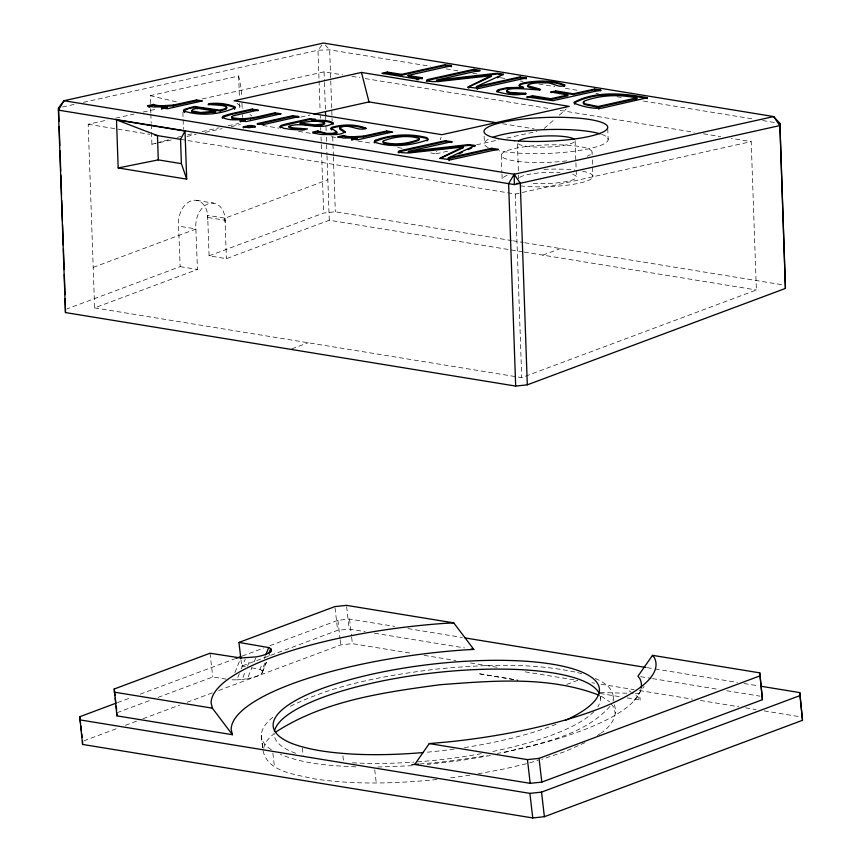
<?xml version="1.0" encoding="UTF-8"?>
<svg xmlns="http://www.w3.org/2000/svg" width="861" height="861" viewBox="0 0 861 861"><rect width="100%" height="100%" fill="white"/><g stroke="black" fill="none" stroke-linecap="round" stroke-linejoin="round"><path stroke-width="0.65" stroke-dasharray="4.3 3.23" d="M207.813 219.684L207.264 212.333A20.642 14.572 -80.7 0 0 190.582 201.097A20.642 14.572 -80.7 0 0 178.464 224.021L180.164 266.63L66.781 308.97M225.13 222.504L224.581 215.164A20.642 14.572 -80.7 0 0 207.899 203.928A20.642 14.572 -80.7 0 0 195.781 226.852L197.481 269.461L94.613 307.872L88.199 124.285L107.851 119.916M262.605 747.509L261.227 735.649C261.529 727.771 267.34 721.669 273.163 716.976M263.724 748.306C264.531 742.117 269.601 737.49 274.099 733.626M595.295 678.554C603.873 681.912 615.421 689.381 612.752 700.025M614.334 704.782C618.392 716.395 610.363 726.598 601.484 732.872M430.726 152.935L436.01 153.796L436.796 151.245M440.305 139.783L441.09 137.233M234.913 672.549L240.284 659.203M231.986 679.824L236.883 679.856L239.326 673.786M241.274 668.932L245.181 659.225M236.883 679.856L242.145 679.48L245.568 670.988M247.516 666.134L249.959 660.064M242.145 679.48L247.419 678.726L251.81 667.813M254.253 661.743L255.717 658.105M251.703 667.792L259.925 669.395L262.357 663.325M264.316 658.471L265.296 656.05M247.419 678.726A20.47 5.424 -6.6 0 0 261.873 673.334L262.594 671.838L261.927 670.493L265.349 662.001M261.873 673.334L266.264 662.41M268.707 656.34L269.687 653.919M262.594 671.838L266.501 662.131M609.943 706.45C582.822 736.564 538.835 743.28 501.382 753.321M634.17 700.671L644.125 686.378M321.917 45.095L318 50.207L319.022 79.567M544.163 128.44L555.205 118.732M559.209 115.202L566.237 109.024M597.405 735.509L600.461 733.529M290.405 706.235C335.672 684.043 386.223 675.401 435.849 669.158C482.655 664.595 530.613 662.357 576.881 672.419M585.017 742.645L564.708 751.664L541.817 759.316M93.192 267.384L196.06 228.972L178.744 226.142M522.928 251.864L329.268 220.233L226.4 258.655L209.083 255.825L207.662 215.347L224.979 218.167L327.847 179.755M209.083 255.825L323.682 213.033L335.316 211.774L511.434 240.542M291.825 348.856L308.173 342.753M542.828 255.114L560.425 248.538M94.613 307.872L521.723 377.624L756.378 289.985L751.201 141.602L731.301 138.352M117.526 702.619L131.378 697.442M140.192 694.149L234.644 658.88M242.199 656.06L263.606 648.064M269.902 645.707L337.899 620.318L349.544 619.059L394.661 626.431M116.988 712.736L151.816 699.724M158.037 697.399L212.785 676.95L227.745 679.394M240.94 659.569L241.704 666.156L337.641 630.327L349.243 629.09L365.15 631.683M83.861 740.837L119.119 727.674M125.415 725.317L136.748 721.087M143.044 718.731L179.572 705.094M187.128 702.275L212.312 692.868M218.608 690.522L340.762 644.9L352.397 643.651L410.794 653.187M566.667 684.452L577.494 680.405L523.606 671.602M529.666 762.824L537.996 760.403M151.493 132.422L151.902 144.239L155.723 143.217M156.993 142.872L168.433 139.794M177.323 137.405L181.144 136.382M526.405 763.707L505.698 768.647L476.155 774.19M62.455 107.012L74.25 104.385M83.42 102.341L318 50.207L329.666 49.841L430.296 66.275M150.481 103.535L150.212 95.657L238.669 75.994L241.521 90.201L241.747 96.68M115.718 118.161L134.068 114.082M143.238 112.048L157.649 108.841M202.206 98.94L324.08 71.85L342.656 74.885M187.612 134.822L194.166 133.369M202.034 131.615L219.06 127.826M228.24 125.792L238.723 123.457M151.902 144.239L158.413 142.797M159.715 142.506L171.414 139.902M187.031 136.436L196.136 134.413M205.241 132.39L222.149 128.633M231.254 126.599L240.359 124.576M300.855 117.074L310.035 115.03M436.01 153.796L449.119 150.879M476.639 144.766L498.917 139.816M506.774 138.061L536.92 131.367M180.552 139.364L515.319 194.026L751.201 141.602M490.361 755.517L459.397 760.758L427.293 764.417M469.869 775.212L448.29 778.193M419.834 764.03L435.235 762.652A206.414 54.706 -6.6 0 0 487.068 755.355M436.947 779.539C396.125 783.575 354.689 784.952 314.007 778.818C296.345 774.373 268.105 772.435 263.143 751.093L261.238 735.003M479.566 673.862L517.859 680.147M412.15 765.72L375.73 767.108M355.733 766.85C330.344 765.72 304.148 764.084 280.374 754.397M600.095 692.556L627.626 693.223M635.493 693.417L639.422 693.514L640.229 700.101M352.483 762.749L355.012 762.943A164.16 43.513 -6.6 0 0 413.872 762.114M446.192 68.869L459.43 71.032M472.667 73.185L477.963 74.057M500.478 77.727L505.773 78.599M520.335 80.977L522.993 81.408M538.878 84.001L554.764 86.595M565.365 88.328L578.603 90.491M595.812 93.3L598.46 93.731M617.003 96.755L622.299 97.627M643.479 101.081L754.71 119.248M762.652 120.551L774.577 122.488M351.934 76.392L359.898 77.694M365.204 78.566L549.576 108.669M560.188 110.402L694.16 132.282M703.448 133.799L720.689 136.619M502.512 123.726L534.229 128.902M262.853 125.512L278.716 128.106M298.541 131.346L310.444 133.283M331.593 136.738L335.553 137.394M358.025 141.064L372.565 143.432M397.685 147.532L402.97 148.393M88.199 124.285L149.62 134.316M512.758 240.757L523.348 242.49M524.672 242.705L782.875 284.873M524.252 252.079L756.378 289.985M196.34 200.344L213.657 203.164M207.953 217.467L225.27 220.298M180.164 266.63L197.481 269.461M407.942 628.595L462.357 637.484M647.117 667.662L653.757 668.739M655.081 668.965L737.371 682.396M744.001 683.483L758.606 685.862M374.427 633.201L464.542 647.913M640.584 676.66L651.185 678.393M652.52 678.608L718.774 689.435M726.727 690.737L759.865 696.14M424.064 655.35L455.921 660.548M470.515 662.938L497.055 667.275M591.927 682.762L594.553 683.193M601.118 684.258L634.051 689.639M639.357 690.511L692.448 699.175M700.413 700.477L738.899 706.763M745.529 707.85L756.152 709.582M764.116 710.885L801.279 716.955M241.704 666.156L245.45 666.769M600.02 693.46L620.749 696.85M627.228 697.916L640.175 700.036L637.57 696.7L632.265 692.997M479.835 673.851L518.031 680.265M150.212 95.657L178.668 102.394M577.57 672.559L582.606 674.055M259.925 669.395L261.927 670.493M601.279 696.14L609.47 701.704M271.409 749.683C266.157 746.799 261.83 741.784 261.227 735.649M629.079 690.78L631.199 692.266M237.055 103.32L243.006 108.443M249.959 114.416L251.939 116.127M325.254 44.987L329.666 49.841L332.142 120.766M611.213 703.932L613.85 707.301L615.238 713.328M613.409 696.872L614.097 703.824M600.171 696.388L600.461 698.884M374.729 769.766L376.257 782.95M349.544 619.059L351.492 635.881M351.643 637.172L352.397 643.651M346.649 606.682L349.243 629.09M337.899 620.318L340.009 638.432M340.16 639.723L340.762 644.9M335.037 607.92L337.641 630.327M342.904 755.84L343.636 762.103M302.308 747.983L303.19 755.495M272.872 753.138L274.411 766.312M210.03 653.23L212.785 676.95M607.758 128.644L608.146 139.579M592.067 152.246L592.153 154.797M592.325 159.92L592.906 176.537M575.137 140.623L575.858 161.438M575.912 162.74L576.407 177.054M517.418 143.744L518.473 173.674M518.516 174.977L518.645 178.884M515.319 194.026L521.723 377.624M501.296 155.109L501.92 173.007M501.974 174.288L502.146 179.4A45.407 8.739 -2 0 1 508.474 174.826M484.119 136.199L484.377 143.486M332.701 136.834L333.358 155.572M333.401 156.906L335.316 211.774M324.08 71.85L324.403 81.171M324.457 82.505L325.383 109.153M325.662 117.139L325.759 119.808M325.985 126.47L326.179 131.798M326.362 137.125L326.965 154.442M327.008 155.776L329.268 220.233M319.065 80.902L320.088 110.262M320.281 115.6L320.367 118.269M320.701 127.611L320.787 130.28M321.024 136.953L321.54 151.633M321.584 152.967L323.682 213.033M241.973 103.159L242.199 109.638M242.382 114.814L242.468 117.408M238.669 75.994L239.444 98.315M239.627 103.568L239.864 110.133M224.979 218.167L226.4 258.655M182.866 112.371L183.458 129.215M150.664 108.787L150.804 112.726M150.847 114.039L151.17 123.231M151.224 124.544L151.45 131.109M640.928 689.306A206.414 54.706 -6.6 0 1 497.4 753.45M556.012 724.327A164.16 43.513 -6.6 0 1 463.358 747.746M454.113 749.092A164.16 43.513 -6.6 0 1 424.785 752.406M600.289 696.614A164.16 43.513 -6.6 0 1 597.835 706.773M593.853 711.713A164.16 43.513 -6.6 0 1 490.232 751.965M481.299 753.676A164.16 43.513 -6.6 0 1 416.509 761.931M295.614 753.235A164.16 43.513 -6.6 0 1 274.175 733.626M574.072 142.097A28.897 5.564 -2 0 1 545.949 147.113A28.897 5.564 -2 0 1 518.279 143.852M572.694 174.385A28.897 5.564 -2 0 1 566.624 181.499A28.897 5.564 -2 0 1 530.311 183.016M519.71 177.409A28.897 5.564 -2 0 1 560.016 172.534M566.624 160.867A45.407 8.739 -2 0 1 501.78 156.465A45.407 8.739 -2 0 1 553.957 144.799A45.407 8.739 -2 0 1 587.159 156.271M582.596 171.231A45.407 8.739 -2 0 1 579.066 183.199A45.407 8.739 -2 0 1 517.547 185.546M544.066 169.359A45.407 8.739 -2 0 1 574.868 170.069M601.688 134.359A61.927 11.925 -2 0 1 580.443 150.331A61.927 11.925 -2 0 1 499.305 150.879M488.241 147.64A61.927 11.925 -2 0 1 489.339 138.761"/><path stroke-width="1.29" d="M65.468 312.565L58.397 110.133L58.526 107.883L64.015 100.726L323.488 43.05L773.695 116.569L779.872 123.36L785.426 288.435L527.309 384.835L515.674 386.083L65.468 312.565L65.156 298.692M761.264 686.303L799.751 692.588L802.506 720.302L544.389 816.702L532.755 817.95L82.548 744.431L79.75 716.729L116.267 703.082M82.548 744.431L82.602 741.31M238.949 642.435L334.886 606.596L346.488 605.358L453.747 622.88L473.819 649.431L464.133 649.947A206.414 54.706 -6.6 0 0 231.168 729.332L232.416 734.713L116.924 715.857L114.233 689.004L210.03 653.23L240.779 657.987L256.201 656.889A20.47 5.424 -6.6 0 0 270.666 651.486L271.387 650.001L270.72 648.656L268.707 647.558L238.949 642.435L240.789 658.245M116.924 715.857L116.967 713.769M652.498 655.339L654.382 657.739A206.414 54.706 -6.6 0 1 449.797 741.762L429.262 743.581L414.701 764.482L530.193 783.338L541.795 782.111L762.448 699.692L759.757 672.85L652.498 655.339L637.936 676.229L639.82 678.64A206.414 54.706 -6.6 0 1 641.187 688.079M762.448 699.692L759.757 672.85M802.506 720.302L799.751 692.588M312.823 133.057C320.26 129.602 328.827 137.738 336.791 133.057L336.586 131.529L330.861 128.257L331.689 127.32C342.753 124.242 355.571 123.941 366.237 128.289C357.659 131.862 348.694 122.779 339.697 127.902L339.891 129.43L345.433 132.68M779.872 123.36L785.426 288.435M222.289 118.172L223.268 116.02L230.608 113.835L251.681 109.153L258.257 110.025L233.342 115.794L231.544 116.698L231.792 117.505C246.095 121.003 260.7 115.751 274.605 112.899L281.192 113.77L246.257 121.584L240.273 120.809L245.224 119.657L245.256 120.465L240.348 121.778M333.218 124.264L333.368 123.715C326.889 120.196 318.947 121.229 311.8 121.089L311.768 120.282L315.653 119.313L309.895 118.646L286.584 123.823L281.655 125.189L279.9 126.47L283.753 128.3L291.147 129.441L302.609 130.033L307.538 128.956L292.622 127.848L288.683 126.406C302.566 121.024 319.194 131.033 333.196 123.457L333.336 122.897C326.868 119.388 318.914 120.422 311.768 120.282M525.867 93.408C516.794 96.045 506.214 94.419 497.271 91.675L496.775 91.04L498.078 89.77L507.161 87.661L523.51 87.316L520.195 86.272L519.151 85.121A15.692 3.024 -2 0 1 523.951 82.828C537.415 80.536 552.278 79.772 565.064 85.078C558.552 88.984 552.202 81.752 545.25 82.904A11.537 2.217 -2 0 0 531.172 83.765L528.213 84.744L527.739 85.799C565.731 95.345 507.473 84.195 506.548 90.986L510.325 92.461L525.49 93.3L525.888 94.215L510.358 93.268L507.441 92.557L506.569 91.793L507.549 91.008M527.083 96.959L533.045 95.829L550.857 98.735L567.754 94.979L567.776 95.786L550.889 99.542L533.077 96.636L527.115 97.767L527.083 96.959L552.934 100.694L600.763 90.082L600.795 90.889L593.961 89.974L573.265 94.57L556.432 91.826L551.148 92.536M265.78 654.834L268.707 647.558M268.761 653.51L270.72 648.656M270.408 652.423L271.387 650.001M496.808 91.858L499.843 89.953L507.194 88.468L523.542 88.123L520.216 87.079M422.116 78.76L408.125 76.231L408.103 75.424L422.17 77.781L416.175 78.9L381.961 73.26L387.256 72.076L401.635 74.369L444.717 64.79L451.401 65.533L451.207 66.663M383.134 141.796L383.339 142.98C394.919 146.241 407.834 144.476 418.898 140.235L418.65 139.051M186.697 179.142L181.391 163.655L180.552 139.364L185.018 131.066L116.493 119.873L118.172 167.949L186.697 179.142L185.018 131.066M527.309 384.835L520.27 183.285L514.221 174.245L64.015 100.726L58.397 110.133L514.372 184.598L779.743 125.609L773.695 116.569L514.221 174.245L508.603 183.651L515.674 386.083M275.907 731.968C324.425 700.488 383.855 692.33 440.068 684.721C492.89 680.793 548.769 675.713 599.213 695.257M234.536 109.347L234.967 107.603C226.691 104.568 217.047 103.008 208.244 104.708M647.375 97.734L601.753 108.174C592.68 108.852 583.026 106.786 574.674 103.363L574.136 102.201C595.672 90.706 623.902 93.214 647.375 97.734L647.407 98.541C623.924 94.021 595.694 91.524 574.169 103.019L574.707 104.17M528.234 85.562L527.761 86.606L529.838 87.671L539.761 89.598L539.373 90.007M222.396 117.505L230.64 114.642L251.713 109.96L258.16 110.671M255.243 126.384L249.216 127.708L243.157 126.728L250.971 125.458L254.684 126.061L255.265 127.191M289.931 126.427L288.715 127.213L292.654 128.655L305.268 129.548M439.906 158.618L462.97 147.823L462.949 147.016L412.43 152.591C411.009 153.29 394.349 152.946 399.332 150.89L445.019 140.741L451.864 141.645L451.896 142.463L445.051 141.548L398.223 152.042M468.793 88.209L468.04 87.316L491.114 76.521L491.093 75.714L467.889 86.983L478.748 88.5L526.437 77.931L526.458 78.738L519.592 77.824L476.327 87.445L481.03 85.293M462.949 147.016L439.756 158.284L450.615 159.802L498.293 149.233L491.427 148.318L448.161 157.94L475.337 145.455L468.89 144.562L408.286 151.428L451.864 141.645M497.486 77.781L499.843 76.715M452.886 156.594L448.183 158.747L491.459 149.125L498.185 149.879M458.762 153.915L462.292 152.311M468.169 149.62L471.699 148.017M257.364 123.597L292.266 115.783L298.003 116.289L298.885 117.462L292.299 116.59L257.396 124.404L257.364 123.597L263.918 124.468L298.853 116.655M336.759 132.25L332.604 133.304L326.836 133.38L317.644 131.044L312.812 132.045L314.362 133.068A26.002 5.005 -2 0 0 321.799 134.51L336.608 134.564L341.279 133.821L345.412 131.873L339.697 127.902M451.562 65.705L408.103 75.424M235.903 658.407L240.94 656.523M429.262 743.581L527.438 759.617L539.04 758.38L759.693 675.971M79.686 719.85L529.892 793.368L541.537 792.12L799.654 695.72M161.567 108.766L161.545 107.959L166.959 106.699L166.991 107.507L161.62 108.916M351.751 139.826L351.719 139.008L357.143 137.76L357.164 138.567L351.794 139.977M563.815 86.509L564.59 86.272M215.551 111.22L197.094 108.206L193.133 109.272L191.476 110.778L200.312 112.5L215.551 111.22L215.573 112.027L200.344 113.308L192.175 112.048L191.465 111.112M184.663 112.5L183.641 111.747L183.544 110.154L184.383 109.369L194.209 106.506L220.19 110.186L226.195 108.335L226.82 107.173C225.141 104.31 203.325 105.246 209.331 103.632C217.822 102.61 227.013 103.707 234.935 106.796L235.279 107.647C219.942 114.847 199.827 116.31 183.619 110.929L188.548 108.594L195.641 107.227L220.222 110.994L226.228 109.153L226.841 107.991L226.002 107.431M147.963 106.312L153.344 105.257L156.078 105.968A7.921 1.528 -2 0 0 162.783 106.484L173.179 105.903L196.577 100.759L201.646 101.361M338.136 137.373L343.528 136.318L346.251 137.017A7.921 1.528 -2 0 0 352.956 137.545L363.364 136.964L386.761 131.819L391.82 132.411M382.736 73.648L387.988 72.948L401.667 75.176L444.739 65.597L451.594 66.512M166.959 106.699L153.409 106.979L147.565 105.752L153.323 104.45L156.045 105.16A7.921 1.528 -2 0 0 162.751 105.677L173.158 105.096L196.556 99.951L202.464 100.92L167.529 108.734L161.545 107.959M361.459 72.442L234.074 100.759L441.865 134.693L569.239 106.377L361.459 72.442L369.003 101.921L495.893 122.649M231.577 117.505L231.813 118.323C246.117 121.81 260.732 116.558 274.637 113.706L280.374 114.212M443.006 79.47L436.462 80.934L497.055 74.068L503.255 74.799M313.964 114.158L369.003 101.921M300.274 123.155C308.077 121.326 317.139 119.991 324.748 122.951L322.132 124.178L314.878 124.867L300.274 123.155L300.306 123.962L314.9 125.674L322.165 124.985L324.769 123.769L323.962 123.177M300.306 123.962L302.749 123.424M357.143 137.76L343.582 138.04L337.738 136.813L343.496 135.511L346.23 136.21A7.921 1.528 -2 0 0 352.935 136.727L363.331 136.146L386.729 131.001L392.648 131.97L357.713 139.794L351.719 139.008M567.754 94.979L550.556 91.955L556.41 91.008L573.243 93.763L594.607 89.07L600.763 90.082M636.753 97.896C619.457 94.43 600.913 94.753 584.339 101.103A20.201 3.885 -2 0 0 584.705 103.761L598.094 106.495L636.753 97.896L636.774 98.714L598.115 107.302L584.737 104.568A20.201 3.885 -2 0 1 584.371 101.921M413.549 151.062L408.318 152.236L468.911 145.369L475.111 146.101M118.172 167.949L158.306 159.888L181.391 163.655M417.789 79.718L418.941 79.556M526.437 77.931L519.57 77.016L476.305 86.638L503.481 74.154L497.023 73.26L436.43 80.127L480.007 70.344L473.851 69.343L427.476 79.589C422.493 81.655 439.153 81.989 440.574 81.289L491.093 75.714M479.878 70.989L473.184 70.247L427.497 80.407L426.378 81.311M315.686 120.131L309.917 119.453L281.687 126.007L279.933 127.277L280.32 127.891M254.705 126.868L247.441 126.363L243.189 127.536L243.749 127.858M418.554 764.137L411.859 764.643M164.591 107.636L166.991 107.507M354.775 138.696L357.164 138.567M453.747 622.88L444.061 623.396A206.414 54.706 -6.6 0 0 211.106 702.78L212.344 708.162L232.416 734.713M516.385 183.404L520.27 183.285M245.224 119.657C237.701 119.421 229.091 121.067 222.256 117.354M241.844 120.562L245.256 120.465M634.557 98.348L636.774 98.714M491.114 76.521L490.899 75.682M462.97 147.823L462.755 146.983M211.623 111.381L215.573 112.027M154.851 135.166L180.552 139.364M465.005 637.915L645.793 667.447M471.171 649L473.819 649.431M114.169 692.126L212.344 708.162M398.234 152.612L399.149 152.827M148.845 107.055L149.932 107.313M116.493 119.873L157.455 135.597L158.306 159.888M564.579 85.476C551.675 80.902 537.329 81.214 523.972 83.635A15.692 3.024 -2 0 0 519.183 85.928M365.807 128.687C354.969 125.125 342.689 124.91 331.711 128.138L330.882 129.064L331.689 129.946M335.263 131.582L336.791 133.057M374.417 142.904L374.223 142.043C389.925 134.499 409.513 134.402 426.399 138.33A19.039 3.67 -2 0 1 427.002 140.881M539.04 758.38L541.795 782.111M541.537 792.12L544.389 816.702M527.438 759.617L530.193 783.338M529.892 793.368L532.755 817.95M114.233 689.004L114.997 695.602M115.299 698.239L115.761 702.189M116.224 706.138L116.676 710.099M79.75 716.729L80.503 723.197M80.805 725.78L81.397 730.957M81.698 733.55L82.15 737.425M598.89 108.508L598.912 109.325M598.094 106.495L598.115 107.302M594.607 89.07L594.628 89.878M573.243 93.763L573.265 94.57M555.722 90.965L555.754 91.772M550.857 98.735L550.889 99.542M532.389 95.775L532.41 96.593M525.49 93.3L525.522 94.118M520.259 76.92L520.292 77.738M492.115 148.221L492.148 149.028M477.198 88.608L477.231 89.415M473.851 69.343L473.884 70.15M449.065 159.909L449.087 160.716M445.406 64.693L445.428 65.511M445.707 140.644L445.74 141.452M422.17 77.781L422.202 78.588M416.875 78.954L416.896 79.772M401.635 74.369L401.667 75.176M387.256 72.076L387.289 72.894M386.729 131.001L386.761 131.819M363.331 136.146L363.364 136.964M344.142 135.543L344.174 136.361M343.496 135.511L343.528 136.318M325.48 111.812L325.619 115.804M318.193 131.087L318.215 131.894M317.644 131.044L317.666 131.862M310.886 118.538L310.918 119.345M292.934 115.686L292.966 116.504M275.272 112.802L275.305 113.62M263.283 124.565L263.315 125.372M252.348 109.056L252.381 109.874M250.454 118.258L250.486 119.076M249.184 125.394L249.216 126.212M240.273 120.809L240.294 121.616M220.19 110.186L220.222 110.994M197.094 108.206L197.126 109.013M196.556 99.951L196.577 100.759M195.608 106.409L195.641 107.227M173.158 105.096L173.179 105.903M153.958 104.493L153.99 105.3M153.323 104.45L153.344 105.257M58.526 107.883L58.989 121.315M59.172 126.696L59.829 145.509M60.012 150.879L60.722 171.038M60.862 175.063L61.562 195.221M61.744 200.602L62.444 220.75M62.584 224.786L63.283 244.944M63.423 248.969L64.123 269.127M64.317 274.508L65.016 294.656M514.221 174.245L514.372 184.598M565.214 720.42A164.16 43.513 -6.6 0 0 552.256 664.186A164.16 43.513 -6.6 0 0 337.663 683.257A164.16 43.513 -6.6 0 0 294.591 744.474C313.716 750.943 333.95 752.966 354 754.171A164.16 43.513 -6.6 0 0 423.451 752.525M274.444 731.312A164.16 43.513 -6.6 0 1 431.759 673.098A164.16 43.513 -6.6 0 1 599.181 693.309M518.44 140.967A28.897 5.564 -2 0 1 546.563 135.952A28.897 5.564 -2 0 1 574.233 139.202M492.998 137.243A61.927 11.925 -2 0 1 600.182 133.864M419.146 138.825L418.866 139.417C407.802 143.658 394.898 145.434 383.317 142.173L383.102 140.989C394.166 136.759 407.059 134.973 418.618 138.244L419.146 138.825M375.062 140.354L374.395 142.097C391.077 147.888 410.471 145.843 426.981 140.074A19.039 3.67 -2 0 0 426.378 137.512C409.653 133.294 391.217 134.381 375.062 140.354M514.318 140.709A61.927 11.925 -2 0 0 607.715 127.428A61.927 11.925 -2 0 0 515.47 120.013A61.927 11.925 -2 0 0 514.318 140.709"/></g></svg>
